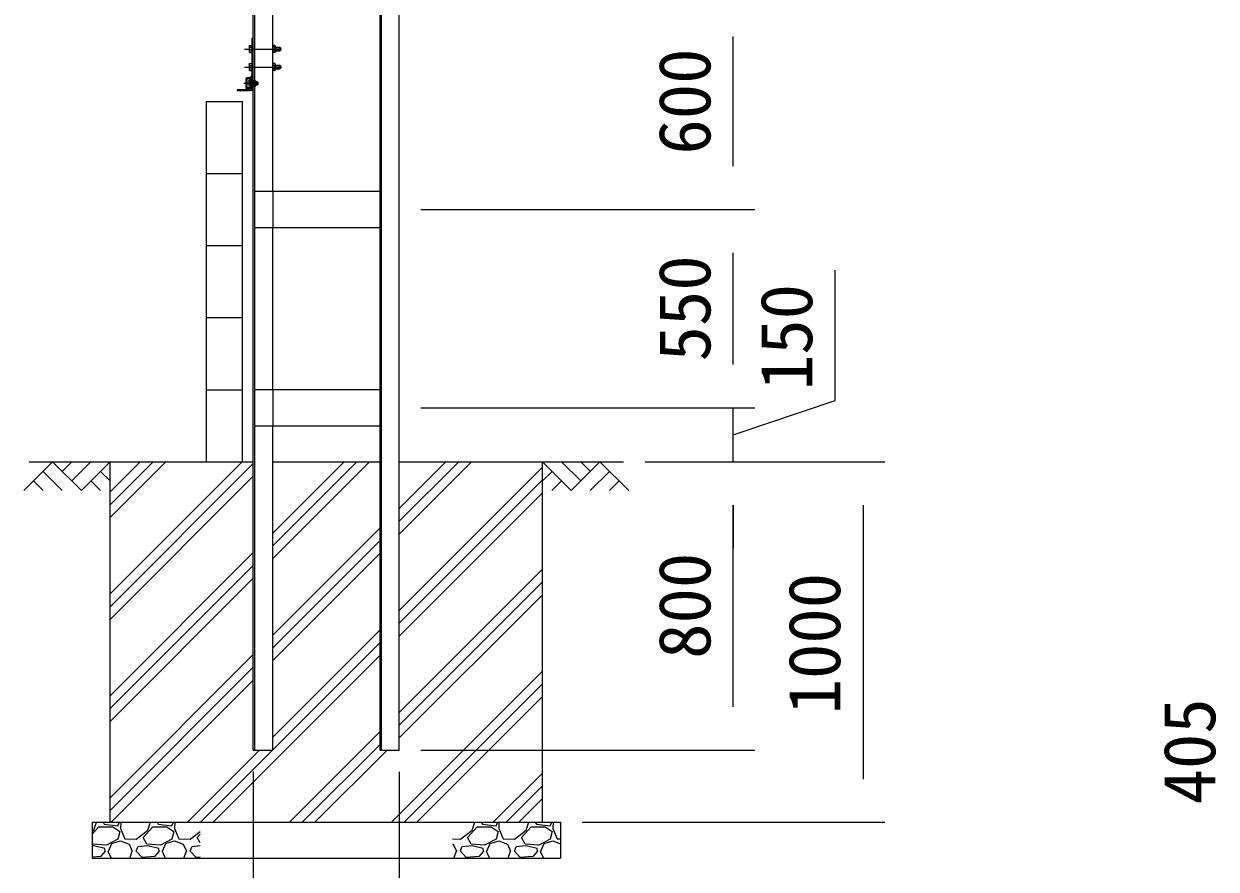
# Model space of a CAD drawing. Units: millimetres, scale not verified. Extents: x -12600 to 12600, y -8910 to 8910.
# Drawn here: x -1919 to 1390, y -5892 to -3547 of the extents above; entities that cross this region are included whole.
import ezdxf
from ezdxf.enums import TextEntityAlignment as Align

# ---------------------------------------------------------------- set-up
doc = ezdxf.new("R2010")
doc.units = ezdxf.units.MM
doc.header["$LTSCALE"] = 60
doc.linetypes.add('DASHED', pattern=[7.5, 6, -1.5])
doc.linetypes.add('USER1', pattern=[50.8, 31.75, -6.35, 6.35, -6.35])
for name, color, linetype, lineweight in [('0-1_D-BMK', 2, 'USER1', 13), ('0-2_D-DCR-HCH', 7, 'Continuous', 9), ('0-3_D-STR4', 7, 'Continuous', 9), ('0-4_D-STR1', 1, 'Continuous', 18), ('0-5_D-BGD', 7, 'Continuous', 9), ('0-6_D-STR3', 3, 'Continuous', 13), ('0-7_D-STR-DIM', 7, 'Continuous', 9)]:
    doc.layers.add(name, color=color, linetype=linetype, lineweight=lineweight)
doc.styles.add('ＭＳ ゴシック', font='')
doc.styles.get('ＭＳ ゴシック').set_extended_font_data('MS Gothic')

msp = doc.modelspace()

# ---------------------------------------------------------------- linework, layer by layer
at = {"layer": '0-1_D-BMK'}
for p, q in [((-1307.05, -3617.35), (-1204.05, -3617.35)), ((-1307.05, -3667.35), (-1204.05, -3667.35)), ((-1267.38, -3712.35), (-1308.74, -3712.35))]:
    msp.add_line(p, q, dxfattribs=at)
at = {"layer": '0-2_D-DCR-HCH'}
for p, q in [((-1839.28, -4762.35), (-1919.1, -4842.17)), ((-1839.28, -4762.35), (-1759.46, -4842.17)), ((-1812.67, -4788.96), (-1786.07, -4762.35)), ((-1786.07, -4815.56), (-1732.86, -4762.35)), ((-1759.46, -4842.17), (-1679.64, -4762.35)), ((-1679.64, -4916.76), (-1525.23, -4762.35)), ((-1679.64, -4881.4), (-1560.59, -4762.35)), ((-1679.64, -4846.05), (-1595.94, -4762.35)), ((-1679.64, -5128.89), (-1313.1, -4762.35)), ((-1228.14, -5030.94), (-959.55, -4762.35)), ((-1228.14, -4995.59), (-994.9, -4762.35)), ((-1228.14, -4960.23), (-1030.26, -4762.35)), ((-877.14, -4962.79), (-676.71, -4762.35)), ((-877.14, -4927.43), (-712.06, -4762.35)), ((-877.14, -4892.08), (-747.42, -4762.35)), ((-399.83, -4842.17), (-479.64, -4762.35)), ((-373.22, -4815.56), (-426.43, -4762.35)), ((-320.01, -4762.35), (-399.83, -4842.17)), ((-346.47, -4789.09), (-373.22, -4762.35)), ((-320.01, -4762.35), (-240.19, -4842.17)), ((-1865.89, -4788.96), (-1812.43, -4842.17)), ((-1706.25, -4788.96), (-1679.64, -4815.44)), ((-1679.64, -5164.25), (-1282.14, -4766.75)), ((-877.14, -5174.92), (-479.64, -4777.42)), ((-453.04, -4788.96), (-479.64, -4815.44)), ((-293.4, -4788.96), (-346.86, -4842.17)), ((-1892.49, -4815.56), (-1865.76, -4842.17)), ((-1732.86, -4815.56), (-1706.13, -4842.17)), ((-1679.64, -5199.6), (-1282.14, -4802.1)), ((-877.14, -5210.27), (-479.64, -4812.77)), ((-426.43, -4815.56), (-453.16, -4842.17)), ((-266.8, -4815.56), (-293.52, -4842.17)), ((-877.14, -5245.63), (-479.64, -4848.13)), ((-1228.14, -5243.08), (-931.14, -4946.08)), ((-1228.14, -5278.43), (-931.14, -4981.43)), ((-1679.64, -5411.73), (-1282.14, -5014.23)), ((-1228.14, -5313.79), (-931.14, -5016.79)), ((-1679.64, -5447.09), (-1282.14, -5049.59)), ((-877.14, -5457.76), (-479.64, -5060.26)), ((-1679.64, -5482.44), (-1282.14, -5084.94)), ((-877.14, -5493.12), (-479.64, -5095.62)), ((-877.14, -5528.47), (-479.64, -5130.97)), ((-1228.14, -5525.92), (-931.14, -5228.92)), ((-1228.14, -5561.27), (-931.14, -5264.27)), ((-1679.64, -5694.58), (-1282.14, -5297.08)), ((-1393.86, -5762.35), (-931.14, -5299.63)), ((-1679.64, -5729.93), (-1282.14, -5332.43)), ((-898.89, -5762.35), (-479.64, -5343.1)), ((-1676.71, -5762.35), (-1282.14, -5367.79)), ((-863.53, -5762.35), (-479.64, -5378.46)), ((-828.18, -5762.35), (-479.64, -5413.82)), ((-1181.73, -5762.35), (-931.14, -5511.76)), ((-1146.38, -5762.35), (-931.14, -5547.12)), ((-1464.57, -5762.35), (-1264.57, -5562.35)), ((-1429.22, -5762.35), (-1229.22, -5562.35)), ((-1111.02, -5762.35), (-911.02, -5562.35)), ((-616.05, -5762.35), (-479.64, -5625.95)), ((-580.69, -5762.35), (-479.64, -5661.3)), ((-545.33, -5762.35), (-479.64, -5696.66)), ((-1729.64, -5795.51), (-1711.05, -5774.85)), ((-1729.64, -5787.78), (-1724.55, -5783.85)), ((-1724.55, -5783.85), (-1717.67, -5762.35)), ((-1711.05, -5774.85), (-1672.05, -5774.85)), ((-1699.39, -5762.35), (-1696.05, -5767.35)), ((-1696.05, -5767.35), (-1658.55, -5771.85)), ((-1672.05, -5774.85), (-1652.55, -5788.35)), ((-1658.55, -5771.85), (-1653.27, -5762.35)), ((-1652.55, -5788.35), (-1658.55, -5809.35)), ((-1650.24, -5762.35), (-1651.05, -5779.35)), ((-1651.05, -5779.35), (-1639.05, -5807.85)), ((-1607.55, -5809.35), (-1574.55, -5783.85)), ((-1588.05, -5804.85), (-1561.05, -5774.85)), ((-1574.55, -5783.85), (-1567.67, -5762.35)), ((-1549.39, -5762.35), (-1546.05, -5767.35)), ((-1546.05, -5767.35), (-1508.55, -5771.85)), ((-1508.55, -5771.85), (-1503.27, -5762.35)), ((-1502.55, -5788.35), (-1508.55, -5809.35)), ((-1500.24, -5762.35), (-1501.05, -5779.35)), ((-1501.05, -5779.35), (-1489.05, -5807.85)), ((-1457.55, -5809.35), (-1429.64, -5787.78)), ((-688.05, -5804.85), (-661.05, -5774.85)), ((-674.55, -5783.85), (-667.67, -5762.35)), ((-661.05, -5774.85), (-622.05, -5774.85)), ((-649.39, -5762.35), (-646.05, -5767.35)), ((-646.05, -5767.35), (-608.55, -5771.85)), ((-622.05, -5774.85), (-602.55, -5788.35)), ((-608.55, -5771.85), (-603.27, -5762.35)), ((-602.55, -5788.35), (-608.55, -5809.35)), ((-600.24, -5762.35), (-601.05, -5779.35)), ((-601.05, -5779.35), (-589.05, -5807.85)), ((-557.55, -5809.35), (-524.55, -5783.85)), ((-538.05, -5804.85), (-511.05, -5774.85)), ((-524.55, -5783.85), (-517.67, -5762.35)), ((-499.39, -5762.35), (-496.05, -5767.35)), ((-496.05, -5767.35), (-458.55, -5771.85)), ((-458.55, -5771.85), (-453.27, -5762.35)), ((-452.55, -5788.35), (-458.55, -5809.35)), ((-450.24, -5762.35), (-451.05, -5779.35)), ((-451.05, -5779.35), (-439.05, -5807.85)), ((-1727.55, -5822.85), (-1729.64, -5819.26)), ((-1690.05, -5825.85), (-1727.55, -5822.85)), ((-1658.55, -5809.35), (-1690.05, -5825.85)), ((-1684.05, -5842.35), (-1675.05, -5821.35)), ((-1675.05, -5821.35), (-1651.05, -5813.85)), ((-1651.05, -5813.85), (-1627.05, -5822.85)), ((-1639.05, -5807.85), (-1607.55, -5809.35)), ((-1627.05, -5822.85), (-1618.05, -5842.35)), ((-1577.55, -5822.85), (-1588.05, -5804.85)), ((-1540.05, -5825.85), (-1577.55, -5822.85)), ((-1508.55, -5809.35), (-1540.05, -5825.85)), ((-1534.05, -5842.35), (-1525.05, -5821.35)), ((-1525.05, -5821.35), (-1501.05, -5813.85)), ((-1501.05, -5813.85), (-1477.05, -5822.85)), ((-1489.05, -5807.85), (-1457.55, -5809.35)), ((-1477.05, -5822.85), (-1468.05, -5842.35)), ((-1438.05, -5804.85), (-1429.64, -5795.51)), ((-1429.64, -5819.26), (-1438.05, -5804.85)), ((-729.64, -5821.88), (-727.05, -5822.85)), ((-727.05, -5822.85), (-718.05, -5842.35)), ((-677.55, -5822.85), (-688.05, -5804.85)), ((-640.05, -5825.85), (-677.55, -5822.85)), ((-608.55, -5809.35), (-640.05, -5825.85)), ((-634.05, -5842.35), (-625.05, -5821.35)), ((-625.05, -5821.35), (-601.05, -5813.85)), ((-601.05, -5813.85), (-577.05, -5822.85)), ((-589.05, -5807.85), (-557.55, -5809.35)), ((-577.05, -5822.85), (-568.05, -5842.35)), ((-527.55, -5822.85), (-538.05, -5804.85)), ((-490.05, -5825.85), (-527.55, -5822.85)), ((-458.55, -5809.35), (-490.05, -5825.85)), ((-484.05, -5842.35), (-475.05, -5821.35)), ((-475.05, -5821.35), (-451.05, -5813.85)), ((-451.05, -5813.85), (-429.64, -5821.88)), ((-439.05, -5807.85), (-429.64, -5808.3)), ((-1724.55, -5827.35), (-1729.64, -5827.89)), ((-1706.55, -5857.35), (-1729.64, -5859.36)), ((-1694.55, -5834.85), (-1724.55, -5827.35)), ((-1693.05, -5842.35), (-1706.55, -5857.35)), ((-1693.05, -5842.35), (-1694.55, -5834.85)), ((-1685.55, -5842.35), (-1676.98, -5862.35)), ((-1625.2, -5862.35), (-1618.05, -5842.35)), ((-1607.55, -5842.35), (-1603.05, -5830.35)), ((-1591.05, -5860.35), (-1607.55, -5842.35)), ((-1574.55, -5827.35), (-1603.05, -5830.35)), ((-1556.55, -5857.35), (-1591.05, -5860.35)), ((-1544.55, -5834.85), (-1574.55, -5827.35)), ((-1543.05, -5842.35), (-1556.55, -5857.35)), ((-1543.05, -5842.35), (-1544.55, -5834.85)), ((-1535.55, -5842.35), (-1526.98, -5862.35)), ((-1475.2, -5862.35), (-1468.05, -5842.35)), ((-1457.55, -5842.35), (-1453.05, -5830.35)), ((-1441.05, -5860.35), (-1457.55, -5842.35)), ((-1429.64, -5827.89), (-1453.05, -5830.35)), ((-725.2, -5862.35), (-718.05, -5842.35)), ((-707.55, -5842.35), (-703.05, -5830.35)), ((-691.05, -5860.35), (-707.55, -5842.35)), ((-674.55, -5827.35), (-703.05, -5830.35)), ((-656.55, -5857.35), (-691.05, -5860.35)), ((-644.55, -5834.85), (-674.55, -5827.35)), ((-643.05, -5842.35), (-656.55, -5857.35)), ((-643.05, -5842.35), (-644.55, -5834.85)), ((-635.55, -5842.35), (-626.98, -5862.35)), ((-575.2, -5862.35), (-568.05, -5842.35)), ((-557.55, -5842.35), (-553.05, -5830.35)), ((-541.05, -5860.35), (-557.55, -5842.35)), ((-524.55, -5827.35), (-553.05, -5830.35)), ((-506.55, -5857.35), (-541.05, -5860.35)), ((-494.55, -5834.85), (-524.55, -5827.35)), ((-493.05, -5842.35), (-506.55, -5857.35)), ((-493.05, -5842.35), (-494.55, -5834.85)), ((-485.55, -5842.35), (-476.98, -5862.35)), ((-1429.64, -5859.36), (-1441.05, -5860.35))]:
    msp.add_line(p, q, dxfattribs=at)
for points in [[(-1561.05, -5774.85), (-1522.05, -5774.85), (-1502.55, -5788.35)], [(-729.64, -5808.3), (-707.55, -5809.35), (-674.55, -5783.85)], [(-511.05, -5774.85), (-472.05, -5774.85), (-452.55, -5788.35)]]:
    msp.add_lwpolyline(points, dxfattribs=at)
at = {"layer": '0-3_D-STR4'}
for p, q in [((-1679.64, -5762.35), (-1679.64, -4762.35)), ((-479.64, -5762.35), (-479.64, -4762.35)), ((-1729.64, -5762.35), (-429.64, -5762.35)), ((-1729.64, -5762.35), (-1729.64, -5862.35)), ((-429.64, -5762.35), (-429.64, -5862.35)), ((-1729.64, -5862.35), (-429.64, -5862.35))]:
    msp.add_line(p, q, dxfattribs=at)
at = {"layer": '0-4_D-STR1'}
for p, q in [((-1282.14, -5562.35), (-1282.14, 2292.65)), ((-1278.14, -5562.35), (-1278.14, 2292.65)), ((-927.14, 1965.31), (-927.14, -5562.35)), ((-1228.14, -4012.35), (-1228.14, -3512.35)), ((-1289.64, -3724.85), (-1289.64, -3694.35)), ((-1287.64, -3692.35), (-1286.64, -3692.35)), ((-1286.64, -3727.35), (-1286.64, -3692.35)), ((-1326.64, -3731.35), (-1326.64, -3732.35)), ((-1326.64, -3732.35), (-1291.64, -3732.35)), ((-1324.64, -3729.35), (-1294.14, -3729.35)), ((-931.14, -4012.35), (-1278.14, -4012.35)), ((-1278.14, -4112.35), (-931.14, -4112.35)), ((-1228.14, -4562.35), (-1228.14, -4112.35)), ((-931.14, -4562.35), (-1278.14, -4562.35)), ((-1278.14, -4662.35), (-931.14, -4662.35)), ((-1228.14, -5562.35), (-1228.14, -4662.35)), ((-1282.14, -5562.35), (-1228.14, -5562.35))]:
    msp.add_line(p, q, dxfattribs=at)
at = {"layer": '0-4_D-STR1', "linetype": 'DASHED'}
for p, q in [((-1228.14, -4012.35), (-1228.14, -4112.35)), ((-1228.14, -4562.35), (-1228.14, -4662.35))]:
    msp.add_line(p, q, dxfattribs=at)
at = {"layer": '0-4_D-STR1'}
msp.add_lwpolyline([(-931.14, 1963.65), (-931.14, -5562.35), (-877.14, -5562.35), (-877.14, 1986.02)], dxfattribs=at)
for centre, radius, start, end in [((-1287.64, -3694.35), 2, 90, 180), ((-1324.64, -3731.35), 2, 90, 180), ((-1294.14, -3724.85), 4.5, 270, 0), ((-1291.64, -3727.35), 5, 270, 0)]:
    msp.add_arc(centre, radius, start, end, dxfattribs=at)
at = {"layer": '0-5_D-BGD'}
for p, q in [((-1312.14, -4762.35), (-1312.14, -3762.35)), ((-1412.14, -3962.35), (-1312.14, -3962.35)), ((-1412.14, -4162.35), (-1312.14, -4162.35)), ((-1412.14, -4362.35), (-1312.14, -4362.35)), ((-1412.14, -4562.35), (-1312.14, -4562.35)), ((-1904.64, -4762.35), (-1282.14, -4762.35)), ((-1228.14, -4762.35), (-931.14, -4762.35)), ((-877.14, -4762.35), (-254.64, -4762.35))]:
    msp.add_line(p, q, dxfattribs=at)
msp.add_lwpolyline([(-1412.14, -4762.35), (-1412.14, -3762.35), (-1312.14, -3762.35)], dxfattribs=at)
at = {"layer": '0-6_D-STR3'}
for p, q in [((-1286.64, -3587.35), (-1282.14, -3587.35)), ((-1293.64, -3609.1), (-1292.74, -3607.53)), ((-1293.64, -3609.1), (-1293.64, -3625.6)), ((-1293.64, -3625.6), (-1292.74, -3627.16)), ((-1292.74, -3607.53), (-1286.64, -3607.53)), ((-1292.74, -3612.44), (-1286.64, -3612.44)), ((-1292.74, -3622.26), (-1286.64, -3622.26)), ((-1292.74, -3627.16), (-1286.64, -3627.16)), ((-1286.64, -3607.53), (-1286.64, -3627.16)), ((-1293.64, -3659.1), (-1292.74, -3657.53)), ((-1293.64, -3659.1), (-1293.64, -3675.6)), ((-1292.74, -3657.53), (-1286.64, -3657.53)), ((-1292.74, -3662.44), (-1286.64, -3662.44)), ((-1292.74, -3672.26), (-1286.64, -3672.26)), ((-1286.64, -3657.53), (-1286.64, -3677.16)), ((-1302.64, -3700.65), (-1302.64, -3724.05)), ((-1300.34, -3700.65), (-1300.34, -3724.05)), ((-1289.64, -3697.35), (-1299.34, -3697.35)), ((-1289.64, -3699.65), (-1299.34, -3699.65)), ((-1294.94, -3706.05), (-1294.25, -3704.84)), ((-1294.94, -3706.05), (-1294.94, -3718.65)), ((-1289.64, -3704.84), (-1294.25, -3704.84)), ((-1293.64, -3675.6), (-1292.74, -3677.16)), ((-1292.74, -3677.16), (-1286.64, -3677.16)), ((-1289.64, -3697.35), (-1289.64, -3699.65)), ((-1289.64, -3704.84), (-1289.64, -3719.85)), ((-1282.14, -3704.84), (-1276.37, -3704.84)), ((-1282.14, -3719.85), (-1282.14, -3704.84)), ((-1276.37, -3704.84), (-1275.64, -3706.1)), ((-1275.64, -3718.6), (-1275.64, -3706.1)), ((-1289.64, -3725.05), (-1299.34, -3725.05)), ((-1289.64, -3727.35), (-1299.34, -3727.35)), ((-1294.94, -3718.65), (-1294.25, -3719.85)), ((-1289.64, -3708.6), (-1294.25, -3708.6)), ((-1289.64, -3716.1), (-1294.25, -3716.1)), ((-1289.64, -3719.85), (-1294.25, -3719.85)), ((-1289.64, -3725.05), (-1289.64, -3727.35)), ((-1282.14, -3708.6), (-1276.37, -3708.6)), ((-1282.14, -3716.1), (-1276.37, -3716.1)), ((-1282.14, -3719.85), (-1276.37, -3719.85)), ((-1276.37, -3719.85), (-1275.64, -3718.6)), ((-1275.64, -3708.35), (-1270.84, -3708.35)), ((-1275.64, -3709.1), (-1270.09, -3709.1)), ((-1275.64, -3715.6), (-1270.09, -3715.6)), ((-1275.64, -3716.35), (-1270.84, -3716.35)), ((-1270.84, -3708.35), (-1269.64, -3709.55)), ((-1270.84, -3708.35), (-1270.84, -3716.35)), ((-1270.84, -3716.35), (-1269.64, -3715.15)), ((-1269.64, -3709.55), (-1269.64, -3715.15))]:
    msp.add_line(p, q, dxfattribs=at)
at = {"layer": '0-6_D-STR3', "linetype": 'DASHED'}
for p, q in [((-1222.05, -3607.53), (-1228.14, -3607.53)), ((-1228.14, -3607.53), (-1228.14, -3627.16)), ((-1222.05, -3612.44), (-1228.14, -3612.44)), ((-1222.05, -3622.26), (-1228.14, -3622.26)), ((-1222.05, -3627.16), (-1228.14, -3627.16)), ((-1221.14, -3609.1), (-1222.05, -3607.53)), ((-1221.14, -3625.6), (-1222.05, -3627.16)), ((-1221.14, -3609.1), (-1221.14, -3625.6)), ((-1221.14, -3612.35), (-1208.14, -3612.35)), ((-1221.14, -3613.25), (-1207.24, -3613.25)), ((-1221.14, -3621.45), (-1207.24, -3621.45)), ((-1221.14, -3622.35), (-1208.14, -3622.35)), ((-1208.14, -3612.35), (-1206.64, -3613.85)), ((-1206.64, -3613.85), (-1206.64, -3620.85)), ((-1222.05, -3657.53), (-1228.14, -3657.53)), ((-1228.14, -3657.53), (-1228.14, -3677.16)), ((-1222.05, -3662.44), (-1228.14, -3662.44)), ((-1222.05, -3672.26), (-1228.14, -3672.26)), ((-1221.14, -3659.1), (-1222.05, -3657.53)), ((-1221.14, -3659.1), (-1221.14, -3675.6)), ((-1221.14, -3662.35), (-1208.14, -3662.35)), ((-1221.14, -3663.25), (-1207.24, -3663.25)), ((-1221.14, -3671.45), (-1207.24, -3671.45)), ((-1221.14, -3672.35), (-1208.14, -3672.35)), ((-1208.14, -3662.35), (-1206.64, -3663.85)), ((-1206.64, -3663.85), (-1206.64, -3670.85)), ((-1222.05, -3677.16), (-1228.14, -3677.16)), ((-1221.14, -3675.6), (-1222.05, -3677.16))]:
    msp.add_line(p, q, dxfattribs=at)
at = {"layer": '0-6_D-STR3'}
msp.add_lwpolyline([(-1286.64, -3587.35), (-1286.64, -3732.35), (-1282.14, -3732.35)], dxfattribs=at)
at = {"layer": '0-6_D-STR3', "linetype": 'DASHED'}
for points in [[(-1208.14, -3612.35), (-1208.14, -3622.35), (-1206.64, -3620.85)], [(-1208.14, -3662.35), (-1208.14, -3672.35), (-1206.64, -3670.85)]]:
    msp.add_lwpolyline(points, dxfattribs=at)
at = {"layer": '0-6_D-STR3'}
for centre, radius, start, end in [((-1289.15, -3609.99), 4.34, 145.61575, 214.38425), ((-1277.26, -3617.35), 16.24, 162.41205, 197.58795), ((-1289.15, -3624.71), 4.34, 145.61575, 214.38425), ((-1289.15, -3659.99), 4.34, 145.61575, 214.38425), ((-1277.26, -3667.35), 16.24, 162.41205, 197.58795), ((-1289.15, -3674.71), 4.34, 145.61575, 214.38425), ((-1299.34, -3700.65), 3.3, 90, 180), ((-1299.34, -3700.65), 1, 90, 180), ((-1291.51, -3706.72), 3.32, 145.61585, 214.38415), ((-1279.11, -3706.72), 3.32, 325.61586, 34.38414), ((-1299.34, -3724.05), 3.3, 180, 270), ((-1299.34, -3724.05), 1, 180, 270), ((-1282.41, -3712.35), 12.42, 162.4121, 197.5879), ((-1291.51, -3717.98), 3.32, 145.61585, 214.38415), ((-1288.21, -3712.35), 12.42, 342.4121, 17.5879), ((-1279.11, -3717.98), 3.32, 325.61585, 34.38416)]:
    msp.add_arc(centre, radius, start, end, dxfattribs=at)
at = {"layer": '0-6_D-STR3', "linetype": 'DASHED'}
for centre, radius, start, end in [((-1237.53, -3617.35), 16.24, 342.41205, 17.58795), ((-1225.63, -3609.99), 4.34, 325.61575, 34.38425), ((-1225.63, -3624.71), 4.34, 325.61575, 34.38425), ((-1237.53, -3667.35), 16.24, 342.41205, 17.58795), ((-1225.63, -3659.99), 4.34, 325.61575, 34.38425), ((-1225.63, -3674.71), 4.34, 325.61575, 34.38425)]:
    msp.add_arc(centre, radius, start, end, dxfattribs=at)
at = {"layer": '0-7_D-STR-DIM'}
for p, q in [((50.06, -3942.35), (50.06, -3582.35)), ((-817.14, -4062.35), (110.06, -4062.35)), ((-817.14, -4062.35), (110.06, -4062.35)), ((50.06, -4492.35), (50.06, -4182.35)), ((50.06, -4492.35), (50.06, -4372.35)), ((-817.14, -4612.35), (110.06, -4612.35)), ((-817.14, -4612.35), (110.06, -4612.35)), ((50.06, -4762.35), (50.06, -4612.35)), ((50.06, -4762.35), (50.06, -4612.35)), ((-194.64, -4762.35), (110.06, -4762.35)), ((-194.64, -4762.35), (110.06, -4762.35)), ((-194.64, -4762.35), (470.36, -4762.35)), ((50.06, -5442.35), (50.06, -4882.35)), ((50.06, -4882.35), (50.06, -5002.35)), ((410.36, -4882.35), (410.36, -5642.35)), ((-817.14, -5562.35), (110.06, -5562.35)), ((-1282.14, -5621.83), (-1282.14, -6292.35)), ((-877.14, -5622.35), (-877.14, -6292.35)), ((-369.64, -5762.35), (470.36, -5762.35))]:
    msp.add_line(p, q, dxfattribs=at)
msp.add_lwpolyline([(50.06, -4687.35), (332.64, -4592.31), (332.64, -4230.57)], dxfattribs=at)

# ---------------------------------------------------------------- texts
at = {"layer": '0-7_D-STR-DIM', "style": 'ＭＳ ゴシック'}
for s, p in [('600', (29.82, -3910.1)), ('550', (29.82, -4483.97)), ('150', (312.4, -4563.39)), ('800', (29.82, -5308.97)), ('1000', (390.11, -5463.05)), ('405', (1431.27, -5712.87))]:
    msp.add_text(s, height=144.3, rotation=90, dxfattribs=at).set_placement(p, align=Align.BOTTOM_LEFT)

doc.saveas('drawing.dxf')
